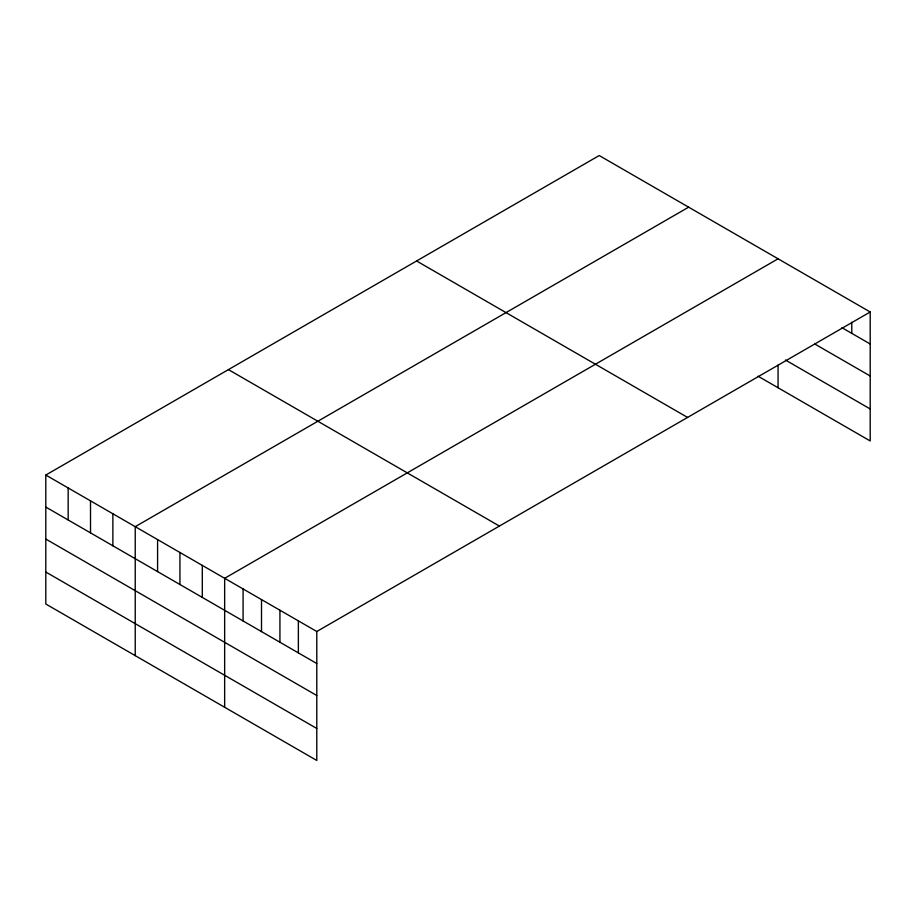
<?xml version="1.0" encoding="UTF-8"?>
<svg xmlns="http://www.w3.org/2000/svg" width="916" height="916" viewBox="0 0 916 916"><rect width="100%" height="100%" fill="white"/><g stroke="black" fill="none" stroke-linecap="round" stroke-linejoin="round"><path stroke-width="1.37" d="M870.2 311.99L316.787 631.502L316.787 760.463L45.8 604.01L45.8 475.049L599.213 155.537L870.2 311.99L870.2 440.951L758.059 376.201M688.637 207.176L135.225 526.677L135.225 655.638M778.062 258.804L224.649 578.305L224.649 707.267M841.941 327.688L870.2 344.004M814.919 344.084L870.2 375.995M785.436 360.022L870.2 408.96M416.585 260.98L687.572 417.433M228.428 369.617L499.415 526.07M45.8 475.049L316.787 631.502M45.8 507.063L316.787 663.516M45.8 539.055L316.787 695.507M45.8 572.019L316.787 728.472M851.777 322.237L851.777 333.367M778.062 365.095L778.062 387.754M298.364 620.865L298.364 652.879M279.93 610.228L279.93 642.242M261.507 599.591L261.507 631.593M243.084 588.954L243.084 620.956M202.299 565.401L202.299 597.415M179.937 552.497L179.937 584.511M157.586 539.593L157.586 571.595M112.874 513.773L112.874 545.787M90.512 500.869L90.512 532.872M68.162 487.953L68.162 519.967"/></g></svg>
